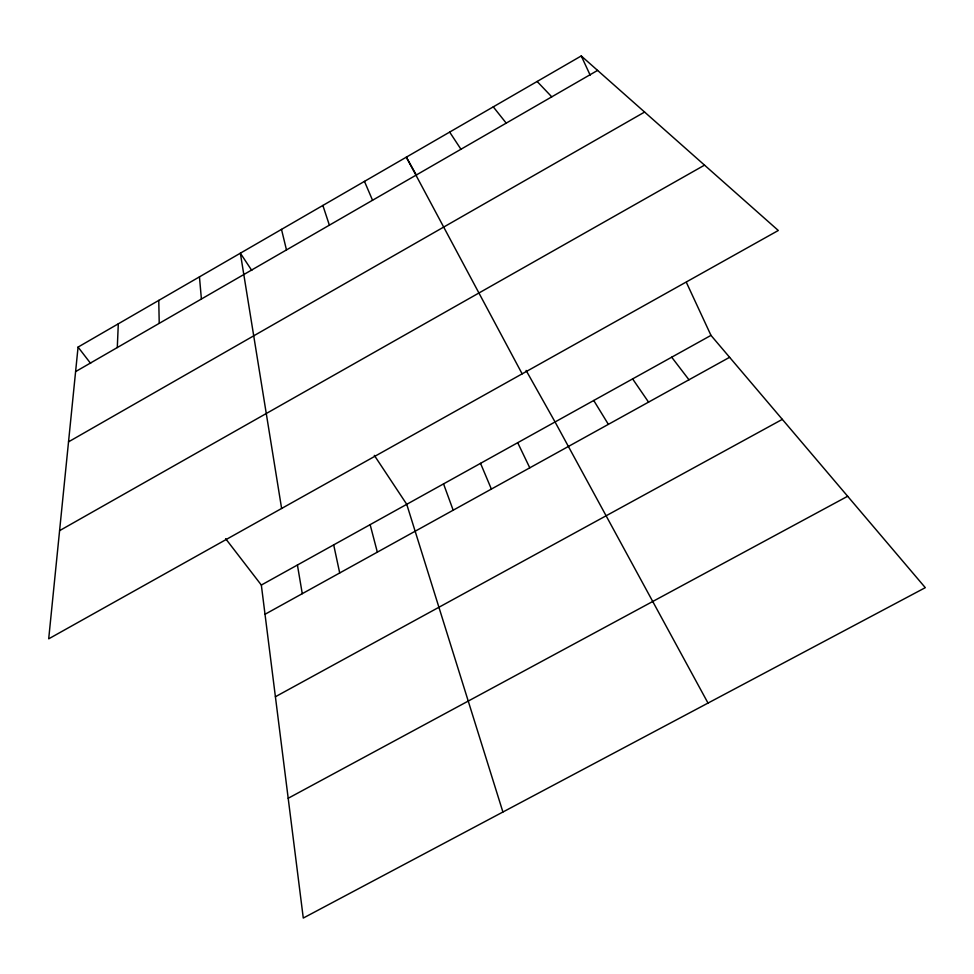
<?xml version="1.0" encoding="UTF-8"?>
<svg xmlns="http://www.w3.org/2000/svg" width="974" height="974" viewBox="0 0 974 974"><rect width="100%" height="100%" fill="white"/><g stroke="black" fill="none" stroke-linecap="round" stroke-linejoin="round"><path stroke-width="1.46" d="M117.294 347.548L118.304 323.818M78.066 347.097L48.7 638.834L778.299 230.485L581.259 55.944L78.066 347.097L90.631 363.412M75.607 371.605L597.573 70.408M68.533 441.843L644.605 112.059M59.597 530.647L704.531 165.142M261.336 585.057L710.983 335.385L925.3 587.663L303.279 918.056L261.336 585.057L225.627 538.683M265.025 614.277L729.599 357.3M275.399 696.739L782.329 419.368M288.194 798.266L847.648 496.265M537.137 81.475L551.759 96.84M493.27 106.86L506.212 123.126M671.695 357.202L688.971 379.775M632.613 378.898L648.562 402.128M251.779 270.431L240.359 253.191L281.62 508.477M374.32 455.369L406.742 504.313L502.913 812.024M449.659 132.087L460.946 149.241M593.738 400.484L608.373 424.36M416.531 175.369L406.316 157.167L522.149 373.858M526.094 370.412L555.058 421.961L708.013 703.082M517.705 442.707L529.783 467.824M581.259 55.944L590.183 75.168M686.378 282.387L710.983 335.385M364.471 181.383L372.543 200.254M480.535 463.344L491.383 489.07M443.547 483.883L453.178 510.206M322.869 205.453L329.382 225.164M370.132 524.645L377.34 552.148M281.498 229.389L286.478 249.928M333.692 544.88L339.707 572.968M297.423 565.017L302.269 593.677M199.451 276.872L201.399 299.018M158.762 300.406L159.225 323.356"/></g></svg>
